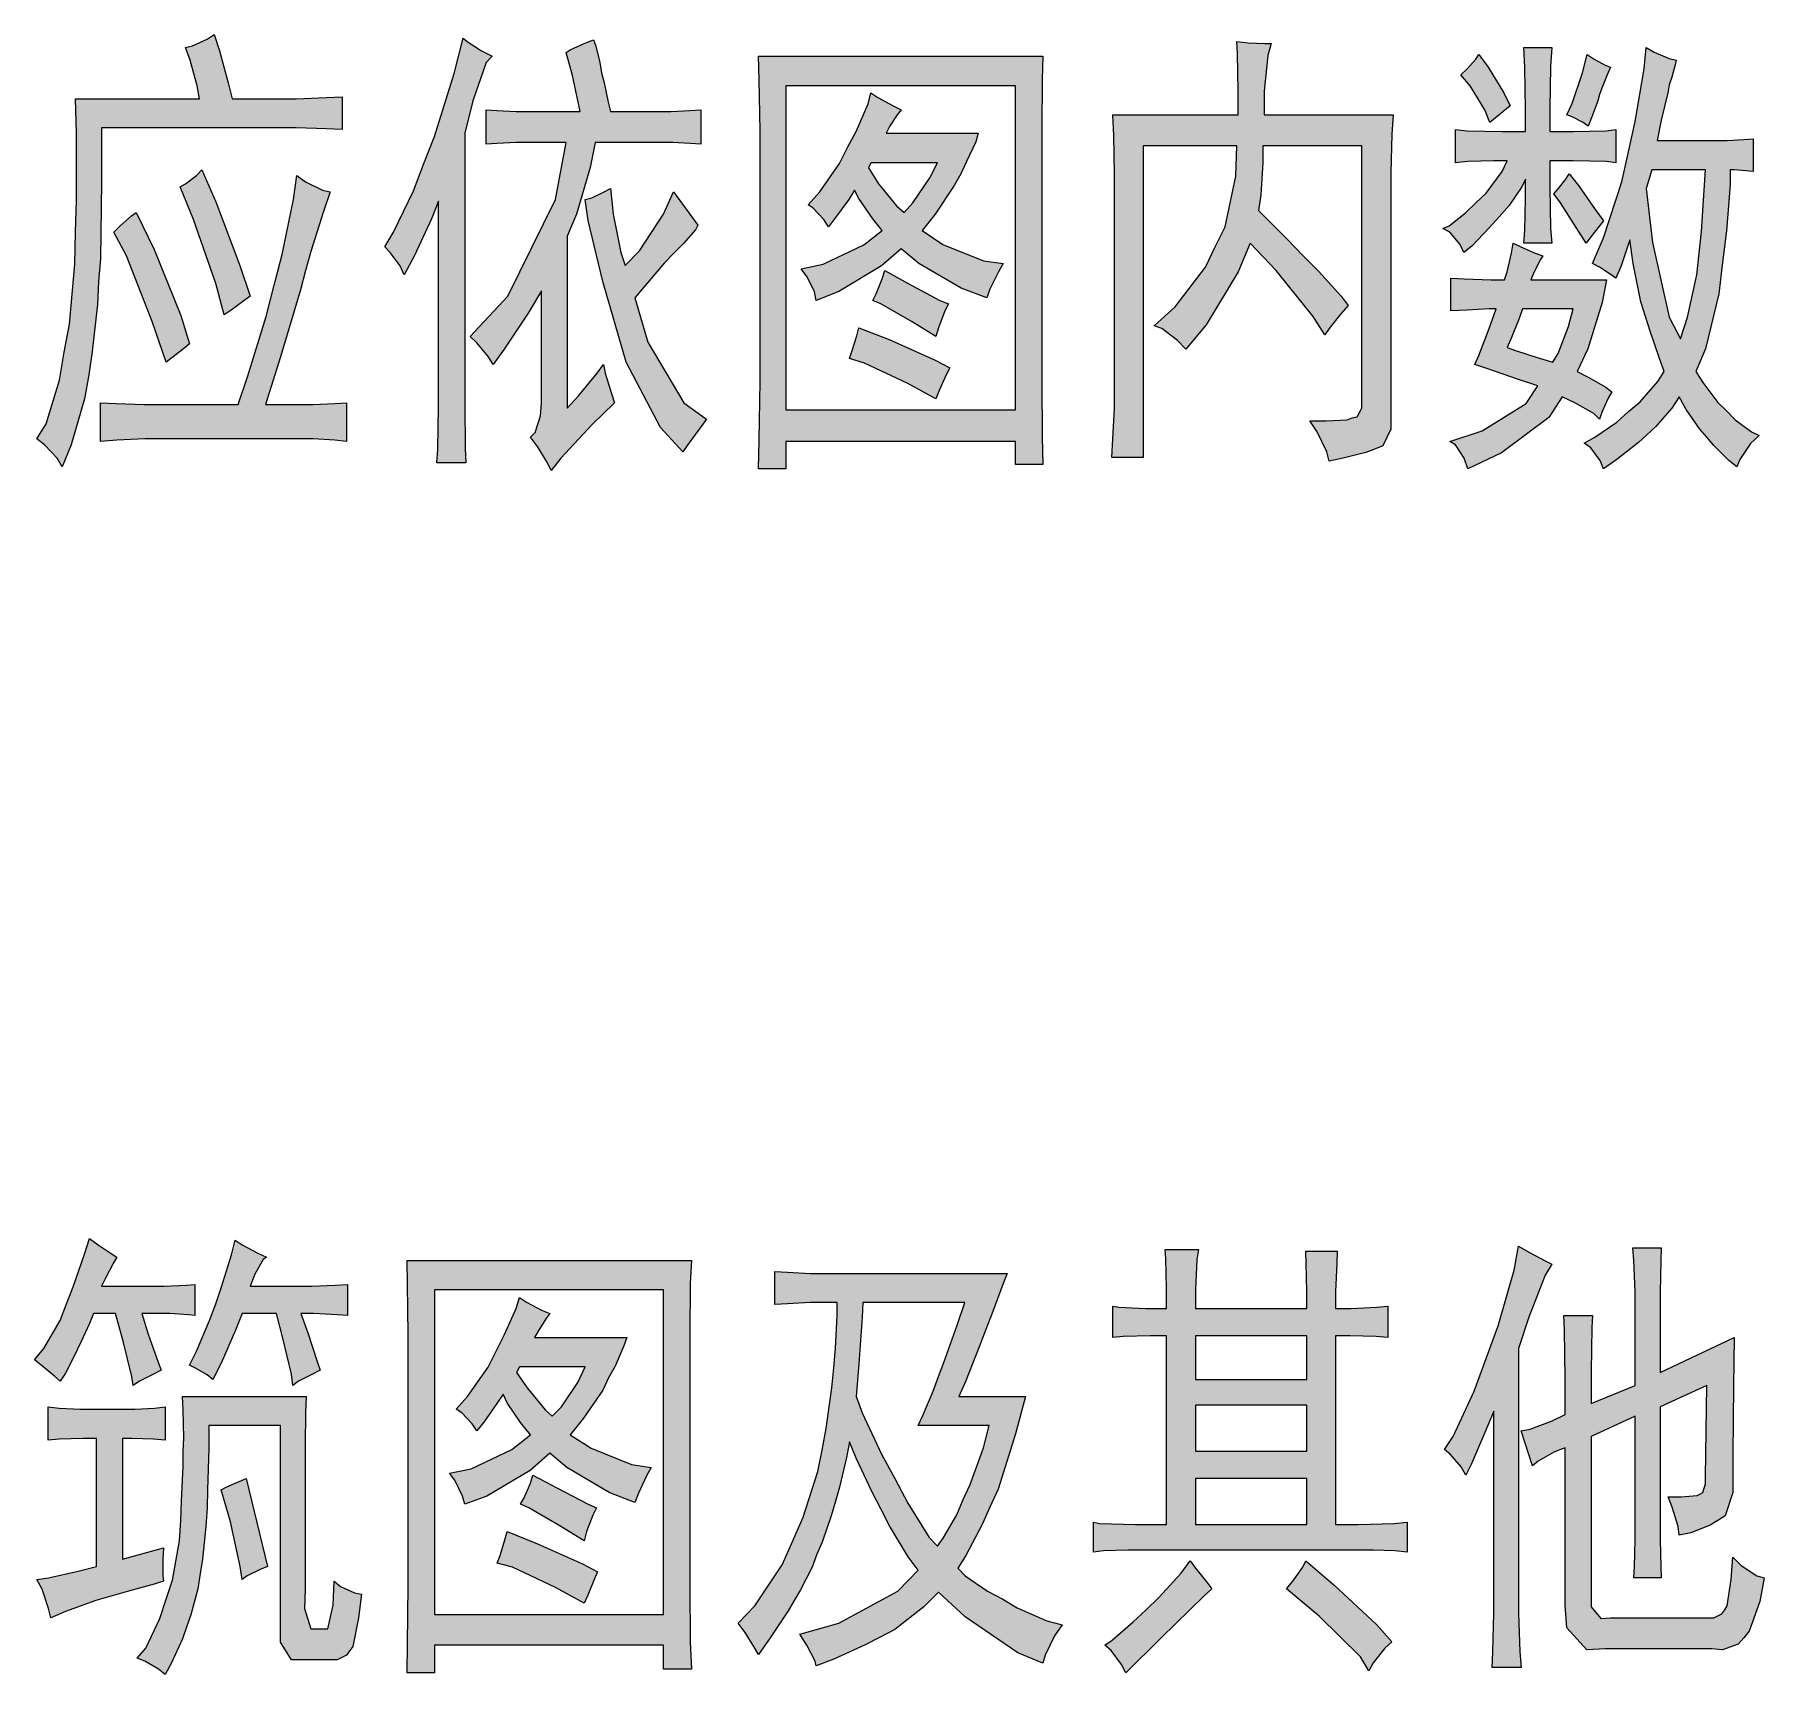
# Model space of a CAD drawing. Header units: millimetres. Extents: x 388 to 64525, y 87 to 607.
# Drawn here: x 64491.92 to 64502.55, y 470.01 to 480.09 of the extents above; entities that cross this region are included whole.
import ezdxf

# ---------------------------------------------------------------- set-up
doc = ezdxf.new("R2010")
doc.units = ezdxf.units.MM

msp = doc.modelspace()

# ---------------------------------------------------------------- hatches: boundary and pattern name
h = msp.add_hatch(color=0)
h.dxf.hatch_style = 2
h.paths.add_polyline_path([(64493.021, 480.093), (64493.053, 479.993), (64493.107, 479.796), (64493.132, 479.699), (64493.436, 479.699), (64493.526, 479.699), (64493.712, 479.706), (64493.809, 479.71), (64493.809, 479.509), (64493.712, 479.513), (64493.526, 479.52), (64493.436, 479.52), (64492.329, 479.52), (64492.329, 479.187), (64492.322, 478.714), (64492.311, 478.574), (64492.304, 478.434), (64492.272, 478.144), (64492.25, 478.001), (64492.225, 477.854), (64492.143, 477.571), (64492.086, 477.435), (64492.057, 477.488), (64491.978, 477.571), (64491.932, 477.607), (64491.989, 477.7), (64492.071, 477.968), (64492.1, 478.14), (64492.132, 478.312), (64492.165, 478.681), (64492.168, 478.878), (64492.175, 479.076), (64492.175, 479.488), (64492.168, 479.699), (64492.931, 479.699), (64492.917, 479.778), (64492.874, 479.935), (64492.845, 480.014), (64492.888, 480.025), (64492.978, 480.064)])
h = msp.add_hatch(color=0)
h.dxf.hatch_style = 2
h.paths.add_polyline_path([(64494.73, 479.961), (64494.694, 479.921), (64494.612, 479.685), (64494.562, 479.488), (64494.562, 478.001), (64494.562, 477.818), (64494.565, 477.549), (64494.569, 477.46), (64494.39, 477.46), (64494.397, 477.542), (64494.4, 477.807), (64494.4, 477.986), (64494.4, 479.068), (64494.357, 478.961), (64494.253, 478.735), (64494.189, 478.617), (64494.164, 478.671), (64494.103, 478.753), (64494.071, 478.789), (64494.124, 478.878), (64494.246, 479.133), (64494.311, 479.301), (64494.375, 479.466), (64494.497, 479.853), (64494.551, 480.072), (64494.576, 480.05), (64494.665, 479.993)])
h = msp.add_hatch(color=0)
h.dxf.hatch_style = 2
h.paths.add_polyline_path([(64495.353, 480.061), (64495.368, 480.021), (64495.393, 479.921), (64495.403, 479.857), (64495.418, 479.796), (64495.443, 479.677), (64495.457, 479.62), (64495.783, 479.62), (64495.83, 479.62), (64495.945, 479.627), (64496.013, 479.631), (64496.013, 479.42), (64495.948, 479.423), (64495.841, 479.43), (64495.794, 479.43), (64495.364, 479.43), (64495.332, 479.276), (64495.249, 478.99), (64495.192, 478.853), (64495.192, 477.796), (64495.264, 477.875), (64495.375, 478.011), (64495.414, 478.065), (64495.425, 478.011), (64495.461, 477.893), (64495.482, 477.829), (64495.346, 477.696), (64495.153, 477.488), (64495.092, 477.413), (64495.07, 477.46), (64495.009, 477.56), (64494.966, 477.617), (64494.995, 477.646), (64495.027, 477.75), (64495.034, 477.829), (64495.034, 478.517), (64494.952, 478.38), (64494.805, 478.158), (64494.737, 478.065), (64494.708, 478.112), (64494.637, 478.198), (64494.594, 478.237), (64494.827, 478.484), (64495.12, 479.079), (64495.185, 479.43), (64494.941, 479.43), (64494.88, 479.43), (64494.759, 479.423), (64494.694, 479.42), (64494.694, 479.631), (64494.759, 479.627), (64494.877, 479.62), (64494.931, 479.62), (64495.271, 479.62), (64495.264, 479.66), (64495.224, 479.842), (64495.185, 479.982), (64495.21, 480), (64495.296, 480.039)])
h = msp.add_hatch(color=0)
h.dxf.hatch_style = 2
h.paths.add_polyline_path([(64498.8, 478.302), (64498.929, 478.42), (64499.115, 478.664), (64499.176, 478.789), (64499.237, 478.911), (64499.302, 479.222), (64499.309, 479.409), (64498.732, 479.409), (64498.732, 477.492), (64498.539, 477.492), (64498.546, 477.607), (64498.556, 477.796), (64498.556, 477.875), (64498.556, 479.126), (64498.556, 479.237), (64498.553, 479.473), (64498.546, 479.599), (64499.316, 479.599), (64499.316, 479.749), (64499.312, 479.975), (64499.309, 480.05), (64499.377, 480.043), (64499.481, 480.039), (64499.52, 480.039), (64499.499, 479.964), (64499.477, 479.746), (64499.477, 479.599), (64500.269, 479.599), (64500.262, 479.48), (64500.255, 479.244), (64500.255, 479.126), (64500.255, 477.75), (64500.255, 477.667), (64500.205, 477.564), (64500.151, 477.542), (64500.101, 477.524), (64499.961, 477.488), (64499.875, 477.47), (64499.861, 477.528), (64499.803, 477.65), (64499.757, 477.718), (64499.857, 477.718), (64499.986, 477.725), (64500.018, 477.736), (64500.047, 477.743), (64500.076, 477.796), (64500.076, 477.843), (64500.076, 479.409), (64499.467, 479.409), (64499.467, 479.305), (64499.456, 479.108), (64499.441, 479.011), (64499.481, 478.972), (64499.617, 478.836), (64499.714, 478.735), (64499.811, 478.638), (64499.95, 478.484), (64499.993, 478.427), (64499.947, 478.377), (64499.875, 478.287), (64499.85, 478.248), (64499.778, 478.359), (64499.549, 478.642), (64499.391, 478.81), (64499.316, 478.635), (64499.119, 478.309), (64498.994, 478.158), (64498.943, 478.212), (64498.847, 478.287)])
h = msp.add_hatch(color=0)
h.paths.add_polyline_path([(64498.116, 479.961), (64498.112, 479.817), (64498.109, 479.509), (64498.109, 479.341), (64498.109, 478.133), (64498.109, 477.961), (64498.112, 477.617), (64498.116, 477.449), (64497.947, 477.449), (64497.947, 477.592), (64496.536, 477.592), (64496.536, 477.424), (64496.367, 477.424), (64496.371, 477.599), (64496.378, 477.961), (64496.378, 478.144), (64496.378, 479.341), (64496.378, 479.502), (64496.371, 479.814), (64496.367, 479.961)])
h.paths.add_polyline_path([(64497.947, 477.786), (64497.947, 479.778), (64496.536, 479.778), (64496.536, 477.786)])
h = msp.add_hatch(color=0)
h.dxf.hatch_style = 2
h.paths.add_polyline_path([(64501.082, 479.498), (64501.082, 479.631), (64501.079, 479.892), (64501.072, 480.014), (64501.244, 480.014), (64501.237, 479.896), (64501.233, 479.638), (64501.233, 479.498), (64501.376, 479.498), (64501.581, 479.502), (64501.638, 479.509), (64501.638, 479.305), (64501.581, 479.312), (64501.376, 479.316), (64501.233, 479.316), (64501.233, 479.154), (64501.237, 478.9), (64501.244, 478.81), (64501.072, 478.81), (64501.079, 478.889), (64501.082, 479.086), (64501.082, 479.205), (64501.061, 479.158), (64500.982, 479.043), (64500.921, 478.972), (64500.86, 478.904), (64500.753, 478.793), (64500.703, 478.753), (64500.681, 478.803), (64500.617, 478.878), (64500.574, 478.9), (64500.613, 478.918), (64500.713, 478.997), (64500.778, 479.058), (64500.842, 479.119), (64500.939, 479.251), (64500.971, 479.316), (64500.889, 479.316), (64500.728, 479.312), (64500.653, 479.305), (64500.653, 479.509), (64500.724, 479.502), (64500.939, 479.498)])
h = msp.add_hatch(color=0)
h.dxf.hatch_style = 2
h.paths.add_polyline_path([(64500.796, 479.971), (64500.853, 479.892), (64500.95, 479.735), (64500.989, 479.656), (64500.864, 479.552), (64500.832, 479.631), (64500.742, 479.778), (64500.685, 479.846), (64500.724, 479.882), (64500.778, 479.943)])
h = msp.add_hatch(color=0)
h.dxf.hatch_style = 2
h.paths.add_polyline_path([(64501.606, 479.892), (64501.584, 479.846), (64501.552, 479.763), (64501.538, 479.724), (64501.527, 479.685), (64501.491, 479.588), (64501.469, 479.531), (64501.437, 479.552), (64501.369, 479.588), (64501.337, 479.599), (64501.369, 479.67), (64501.434, 479.857), (64501.462, 479.971), (64501.505, 479.943), (64501.577, 479.903)])
h = msp.add_hatch(color=0)
h.paths.add_polyline_path([(64502.01, 479.935), (64502.003, 479.907), (64501.982, 479.832), (64501.967, 479.785), (64501.957, 479.735), (64501.917, 479.566), (64501.892, 479.441), (64502.283, 479.441), (64502.322, 479.441), (64502.426, 479.448), (64502.483, 479.452), (64502.483, 479.251), (64502.437, 479.255), (64502.365, 479.262), (64502.34, 479.262), (64502.34, 479.172), (64502.319, 478.886), (64502.294, 478.692), (64502.272, 478.499), (64502.19, 478.162), (64502.129, 478.022), (64502.172, 477.954), (64502.265, 477.832), (64502.319, 477.779), (64502.372, 477.725), (64502.473, 477.65), (64502.519, 477.628), (64502.465, 477.578), (64502.401, 477.481), (64502.383, 477.435), (64502.333, 477.474), (64502.24, 477.567), (64502.197, 477.617), (64502.154, 477.667), (64502.071, 477.789), (64502.028, 477.865), (64501.982, 477.796), (64501.881, 477.682), (64501.828, 477.632), (64501.778, 477.585), (64501.645, 477.481), (64501.563, 477.424), (64501.541, 477.474), (64501.484, 477.553), (64501.444, 477.581), (64501.509, 477.617), (64501.645, 477.71), (64501.717, 477.775), (64501.788, 477.836), (64501.896, 477.961), (64501.935, 478.022), (64501.907, 478.101), (64501.849, 478.269), (64501.821, 478.359), (64501.792, 478.449), (64501.745, 478.685), (64501.724, 478.832), (64501.709, 478.789), (64501.67, 478.671), (64501.638, 478.595), (64501.609, 478.617), (64501.538, 478.664), (64501.495, 478.685), (64501.563, 478.843), (64501.674, 479.187), (64501.717, 479.373), (64501.756, 479.559), (64501.813, 479.882), (64501.824, 480.014), (64501.874, 479.986), (64501.967, 479.946)])
h.paths.add_polyline_path([(64501.824, 479.147), (64501.864, 478.814), (64501.967, 478.355), (64502.036, 478.223), (64502.079, 478.355), (64502.136, 478.617), (64502.15, 478.75), (64502.165, 478.882), (64502.182, 479.136), (64502.19, 479.262), (64501.86, 479.262)])
h = msp.add_hatch(color=0)
h.paths.add_polyline_path([(64497.245, 479.631), (64497.22, 479.599), (64497.173, 479.527), (64497.152, 479.488), (64497.718, 479.488), (64497.704, 479.434), (64497.646, 479.312), (64497.611, 479.237), (64497.571, 479.165), (64497.453, 478.99), (64497.374, 478.889), (64497.5, 478.803), (64497.75, 478.703), (64497.872, 478.685), (64497.843, 478.635), (64497.79, 478.527), (64497.772, 478.474), (64497.614, 478.535), (64497.353, 478.685), (64497.245, 478.775), (64497.123, 478.671), (64496.862, 478.513), (64496.722, 478.459), (64496.711, 478.513), (64496.665, 478.606), (64496.629, 478.653), (64496.765, 478.681), (64497.016, 478.8), (64497.127, 478.889), (64497.07, 478.961), (64496.984, 479.086), (64496.958, 479.136), (64496.923, 479.079), (64496.84, 478.968), (64496.797, 478.911), (64496.769, 478.957), (64496.704, 479.025), (64496.672, 479.047), (64496.744, 479.126), (64496.865, 479.301), (64496.916, 479.402), (64496.969, 479.498), (64497.041, 479.667), (64497.059, 479.735), (64497.102, 479.706), (64497.195, 479.656)])
h.paths.add_polyline_path([(64497.044, 479.273), (64497.105, 479.176), (64497.216, 479.04), (64497.263, 479), (64497.317, 479.058), (64497.421, 479.212), (64497.467, 479.305), (64497.059, 479.305)])
h = msp.add_hatch(color=0)
h.dxf.hatch_style = 2
h.paths.add_polyline_path([(64493.734, 479.126), (64493.691, 479), (64493.616, 478.76), (64493.583, 478.642), (64493.551, 478.524), (64493.429, 478.112), (64493.336, 477.818), (64493.573, 477.818), (64493.63, 477.818), (64493.763, 477.825), (64493.834, 477.829), (64493.834, 477.592), (64493.763, 477.599), (64493.63, 477.607), (64493.573, 477.607), (64492.666, 477.607), (64492.594, 477.607), (64492.422, 477.599), (64492.322, 477.592), (64492.322, 477.829), (64492.419, 477.825), (64492.591, 477.818), (64492.666, 477.818), (64493.168, 477.818), (64493.229, 477.994), (64493.34, 478.359), (64493.39, 478.552), (64493.44, 478.742), (64493.508, 479.079), (64493.53, 479.226), (64493.583, 479.187), (64493.687, 479.136)])
h = msp.add_hatch(color=0)
h.dxf.hatch_style = 2
h.paths.add_polyline_path([(64492.946, 479.262), (64493.032, 479.065), (64493.178, 478.674), (64493.243, 478.484), (64493.204, 478.456), (64493.125, 478.398), (64493.082, 478.37), (64493.032, 478.563), (64492.895, 478.957), (64492.813, 479.158), (64492.845, 479.176), (64492.913, 479.226)])
h = msp.add_hatch(color=0)
h.dxf.hatch_style = 2
h.paths.add_polyline_path([(64501.351, 479.237), (64501.409, 479.165), (64501.512, 479.018), (64501.563, 478.947), (64501.538, 478.918), (64501.484, 478.85), (64501.455, 478.81), (64501.394, 478.907), (64501.297, 479.058), (64501.258, 479.115), (64501.283, 479.144), (64501.33, 479.205)])
h = msp.add_hatch(color=0)
h.dxf.hatch_style = 2
h.paths.add_polyline_path([(64495.995, 478.921), (64495.98, 478.893), (64495.905, 478.807), (64495.848, 478.75), (64495.79, 478.689), (64495.672, 478.552), (64495.608, 478.474), (64495.687, 478.201), (64495.909, 477.829), (64496.048, 477.728), (64496.002, 477.667), (64495.93, 477.567), (64495.902, 477.528), (64495.765, 477.678), (64495.554, 478.079), (64495.482, 478.327), (64495.411, 478.574), (64495.321, 478.95), (64495.303, 479.079), (64495.343, 479.09), (64495.418, 479.126), (64495.457, 479.147), (64495.475, 478.99), (64495.522, 478.753), (64495.547, 478.674), (64495.636, 478.764), (64495.783, 478.99), (64495.844, 479.126)])
h = msp.add_hatch(color=0)
h.dxf.hatch_style = 2
h.paths.add_polyline_path([(64492.541, 479), (64492.652, 478.771), (64492.817, 478.366), (64492.87, 478.191), (64492.842, 478.169), (64492.77, 478.112), (64492.727, 478.079), (64492.641, 478.33), (64492.483, 478.732), (64492.405, 478.878), (64492.444, 478.918), (64492.512, 478.979)])
h = msp.add_hatch(color=0)
h.paths.add_polyline_path([(64501.19, 478.732), (64501.176, 478.71), (64501.136, 478.635), (64501.115, 478.585), (64501.581, 478.585), (64501.555, 478.445), (64501.466, 478.162), (64501.401, 478.022), (64501.469, 477.986), (64501.577, 477.925), (64501.613, 477.897), (64501.591, 477.857), (64501.555, 477.775), (64501.538, 477.728), (64501.502, 477.764), (64501.387, 477.829), (64501.308, 477.865), (64501.226, 477.739), (64500.936, 477.521), (64500.728, 477.424), (64500.706, 477.488), (64500.653, 477.571), (64500.617, 477.592), (64500.817, 477.657), (64501.086, 477.825), (64501.158, 477.933), (64501.039, 477.972), (64500.846, 478.04), (64500.771, 478.065), (64500.796, 478.119), (64500.86, 478.287), (64500.903, 478.406), (64500.86, 478.406), (64500.724, 478.398), (64500.624, 478.395), (64500.624, 478.595), (64500.706, 478.592), (64500.871, 478.585), (64500.953, 478.585), (64500.971, 478.635), (64500.996, 478.75), (64501.007, 478.81), (64501.054, 478.789), (64501.143, 478.75)])
h.paths.add_polyline_path([(64500.971, 478.169), (64501.022, 478.151), (64501.161, 478.105), (64501.251, 478.079), (64501.283, 478.133), (64501.348, 478.298), (64501.376, 478.406), (64501.065, 478.406), (64501.043, 478.348), (64500.996, 478.23)])
h = msp.add_hatch(color=0)
h.dxf.hatch_style = 2
h.paths.add_polyline_path([(64497.145, 478.642), (64497.288, 478.563), (64497.482, 478.459), (64497.535, 478.438), (64497.514, 478.395), (64497.474, 478.291), (64497.457, 478.237), (64497.313, 478.327), (64497.12, 478.438), (64497.07, 478.459), (64497.091, 478.499), (64497.127, 478.592)])
h = msp.add_hatch(color=0)
h.dxf.hatch_style = 2
h.paths.add_polyline_path([(64496.984, 478.291), (64497.17, 478.219), (64497.449, 478.094), (64497.543, 478.044), (64497.521, 478.001), (64497.478, 477.904), (64497.457, 477.854), (64497.285, 477.947), (64497.019, 478.072), (64496.926, 478.101), (64496.941, 478.144), (64496.973, 478.241)])
h = msp.add_hatch(color=0)
h.dxf.hatch_style = 2
h.paths.add_polyline_path([(64492.422, 472.576), (64492.401, 472.537), (64492.354, 472.447), (64492.329, 472.397), (64492.627, 472.397), (64492.713, 472.397), (64492.852, 472.404), (64492.903, 472.408), (64492.903, 472.218), (64492.863, 472.221), (64492.749, 472.229), (64492.677, 472.229), (64492.577, 472.229), (64492.616, 472.103), (64492.677, 471.931), (64492.695, 471.881), (64492.648, 471.856), (64492.562, 471.813), (64492.523, 471.788), (64492.516, 471.842), (64492.462, 472.06), (64492.415, 472.229), (64492.279, 472.229), (64492.254, 472.168), (64492.204, 472.057), (64492.182, 472.01), (64492.157, 471.96), (64492.107, 471.863), (64492.075, 471.813), (64492.039, 471.845), (64491.957, 471.913), (64491.917, 471.945), (64491.975, 472.014), (64492.075, 472.186), (64492.114, 472.289), (64492.154, 472.393), (64492.225, 472.594), (64492.254, 472.691), (64492.308, 472.651), (64492.394, 472.594)])
h = msp.add_hatch(color=0)
h.dxf.hatch_style = 2
h.paths.add_polyline_path([(64493.014, 471.824), (64492.978, 471.852), (64492.903, 471.895), (64492.87, 471.913), (64492.913, 471.999), (64492.992, 472.186), (64493.032, 472.289), (64493.067, 472.393), (64493.128, 472.59), (64493.15, 472.68), (64493.193, 472.651), (64493.29, 472.601), (64493.343, 472.576), (64493.322, 472.562), (64493.272, 472.472), (64493.243, 472.397), (64493.548, 472.397), (64493.619, 472.397), (64493.766, 472.404), (64493.841, 472.408), (64493.841, 472.218), (64493.777, 472.221), (64493.634, 472.229), (64493.555, 472.229), (64493.598, 472.11), (64493.655, 471.935), (64493.673, 471.881), (64493.626, 471.856), (64493.54, 471.813), (64493.505, 471.788), (64493.497, 471.856), (64493.444, 472.078), (64493.404, 472.229), (64493.193, 472.229), (64493.153, 472.128), (64493.064, 471.924)])
h = msp.add_hatch(color=0)
h.paths.add_polyline_path([(64499.914, 470.932), (64500.054, 470.932), (64500.276, 470.939), (64500.355, 470.946), (64500.355, 470.763), (64500.28, 470.77), (64500.147, 470.774), (64500.094, 470.774), (64498.732, 470.774), (64498.639, 470.774), (64498.488, 470.77), (64498.428, 470.763), (64498.428, 470.946), (64498.463, 470.939), (64498.685, 470.932), (64498.875, 470.932), (64498.875, 472.092), (64498.775, 472.092), (64498.61, 472.089), (64498.546, 472.082), (64498.546, 472.275), (64498.582, 472.268), (64498.746, 472.261), (64498.875, 472.261), (64498.875, 472.386), (64498.872, 472.565), (64498.868, 472.623), (64499.072, 472.623), (64499.062, 472.562), (64499.055, 472.379), (64499.055, 472.261), (64499.739, 472.261), (64499.739, 472.365), (64499.735, 472.537), (64499.732, 472.612), (64499.925, 472.612), (64499.922, 472.537), (64499.914, 472.365), (64499.914, 472.261), (64500.008, 472.261), (64500.169, 472.268), (64500.237, 472.275), (64500.237, 472.082), (64500.165, 472.089), (64500.004, 472.092), (64499.914, 472.092)])
h.paths.add_polyline_path([(64499.739, 470.932), (64499.739, 471.215), (64499.055, 471.215), (64499.055, 470.932)])
h.paths.add_polyline_path([(64499.739, 471.383), (64499.739, 471.666), (64499.055, 471.666), (64499.055, 471.383)])
h.paths.add_polyline_path([(64499.739, 471.824), (64499.739, 472.092), (64499.055, 472.092), (64499.055, 471.824)])
h = msp.add_hatch(color=0)
h.dxf.hatch_style = 2
h.paths.add_polyline_path([(64501.244, 472.533), (64501.204, 472.465), (64501.104, 472.207), (64501.039, 472.014), (64501.039, 470.527), (64501.039, 470.387), (64501.047, 470.15), (64501.057, 470.054), (64500.878, 470.054), (64500.882, 470.15), (64500.889, 470.387), (64500.889, 470.527), (64500.889, 471.63), (64500.832, 471.498), (64500.749, 471.301), (64500.717, 471.236), (64500.688, 471.286), (64500.62, 471.365), (64500.584, 471.394), (64500.638, 471.473), (64500.767, 471.752), (64500.842, 471.953), (64500.914, 472.153), (64501.014, 472.497), (64501.039, 472.644), (64501.108, 472.605), (64501.208, 472.551)])
h = msp.add_hatch(color=0)
h.dxf.hatch_style = 2
h.paths.add_polyline_path([(64501.326, 471.609), (64501.326, 471.827), (64501.323, 472.132), (64501.319, 472.218), (64501.495, 472.218), (64501.491, 472.143), (64501.487, 471.874), (64501.487, 471.677), (64501.756, 471.788), (64501.756, 472.25), (64501.756, 472.365), (64501.749, 472.555), (64501.742, 472.633), (64501.917, 472.633), (64501.914, 472.555), (64501.91, 472.358), (64501.91, 472.239), (64501.91, 471.867), (64502.365, 472.082), (64502.362, 471.784), (64502.358, 471.365), (64502.358, 471.247), (64502.358, 471.129), (64502.311, 470.985), (64502.265, 470.957), (64502.218, 470.928), (64502.1, 470.881), (64502.028, 470.867), (64502.021, 470.921), (64501.985, 471.039), (64501.96, 471.103), (64502.039, 471.103), (64502.139, 471.111), (64502.154, 471.118), (64502.172, 471.129), (64502.19, 471.182), (64502.19, 471.225), (64502.197, 471.788), (64501.91, 471.655), (64501.91, 470.932), (64501.91, 470.838), (64501.914, 470.674), (64501.917, 470.605), (64501.749, 470.605), (64501.752, 470.674), (64501.756, 470.838), (64501.756, 470.932), (64501.756, 471.598), (64501.487, 471.473), (64501.487, 470.505), (64501.487, 470.426), (64501.545, 470.355), (64501.606, 470.358), (64502.204, 470.358), (64502.24, 470.358), (64502.29, 470.383), (64502.308, 470.408), (64502.322, 470.433), (64502.347, 470.595), (64502.358, 470.731), (64502.408, 470.681), (64502.505, 470.616), (64502.551, 470.605), (64502.523, 470.459), (64502.458, 470.276), (64502.426, 470.236), (64502.39, 470.197), (64502.294, 470.161), (64502.229, 470.168), (64501.573, 470.168), (64501.459, 470.161), (64501.337, 470.297), (64501.326, 470.437), (64501.326, 471.404), (64501.262, 471.379), (64501.161, 471.322), (64501.125, 471.293), (64501.057, 471.508), (64501.111, 471.519), (64501.247, 471.569)])
h = msp.add_hatch(color=0)
h.paths.add_polyline_path([(64495.955, 472.555), (64495.948, 472.415), (64495.945, 472.103), (64495.945, 471.935), (64495.945, 470.731), (64495.945, 470.555), (64495.948, 470.211), (64495.955, 470.043), (64495.783, 470.043), (64495.783, 470.19), (64494.375, 470.19), (64494.375, 470.021), (64494.207, 470.021), (64494.21, 470.197), (64494.214, 470.555), (64494.214, 470.742), (64494.214, 471.935), (64494.214, 472.1), (64494.21, 472.408), (64494.207, 472.555)])
h.paths.add_polyline_path([(64495.783, 470.38), (64495.783, 472.375), (64494.375, 472.375), (64494.375, 470.38)])
h = msp.add_hatch(color=0)
h.paths.add_polyline_path([(64497.897, 472.476), (64497.872, 472.415), (64497.808, 472.243), (64497.765, 472.132), (64497.725, 472.024), (64497.643, 471.816), (64497.6, 471.72), (64498.008, 471.72), (64497.947, 471.49), (64497.84, 471.15), (64497.79, 471.039), (64497.743, 470.932), (64497.643, 470.742), (64497.593, 470.663), (64497.639, 470.616), (64497.775, 470.523), (64497.869, 470.473), (64497.958, 470.419), (64498.141, 470.34), (64498.234, 470.315), (64498.187, 470.247), (64498.13, 470.129), (64498.116, 470.079), (64497.962, 470.143), (64497.639, 470.365), (64497.474, 470.516), (64497.385, 470.426), (64497.206, 470.287), (64497.116, 470.24), (64497.023, 470.193), (64496.83, 470.104), (64496.722, 470.064), (64496.715, 470.093), (64496.665, 470.19), (64496.622, 470.258), (64496.862, 470.326), (64497.224, 470.523), (64497.349, 470.652), (64497.288, 470.734), (64497.173, 470.924), (64497.12, 471.028), (64497.066, 471.132), (64496.969, 471.34), (64496.926, 471.44), (64496.908, 471.344), (64496.865, 471.161), (64496.84, 471.075), (64496.815, 470.985), (64496.758, 470.824), (64496.726, 470.749), (64496.697, 470.67), (64496.625, 470.53), (64496.586, 470.466), (64496.55, 470.401), (64496.439, 470.236), (64496.367, 470.133), (64496.346, 470.172), (64496.285, 470.269), (64496.242, 470.326), (64496.346, 470.433), (64496.514, 470.684), (64496.579, 470.831), (64496.643, 470.978), (64496.733, 471.258), (64496.758, 471.39), (64496.783, 471.523), (64496.819, 471.773), (64496.83, 471.895), (64496.84, 472.017), (64496.851, 472.218), (64496.851, 472.297), (64496.747, 472.297), (64496.686, 472.297), (64496.546, 472.289), (64496.468, 472.286), (64496.468, 472.487), (64496.546, 472.483), (64496.686, 472.476), (64496.747, 472.476)])
h.paths.add_polyline_path([(64496.969, 471.72), (64497.005, 471.619), (64497.123, 471.365), (64497.206, 471.215), (64497.285, 471.064), (64497.417, 470.853), (64497.467, 470.799), (64497.503, 470.849), (64497.586, 470.992), (64497.625, 471.086), (64497.668, 471.179), (64497.75, 471.404), (64497.786, 471.541), (64497.349, 471.541), (64497.378, 471.602), (64497.442, 471.752), (64497.474, 471.842), (64497.507, 471.928), (64497.589, 472.157), (64497.636, 472.297), (64497.009, 472.297), (64497.005, 472.207), (64496.984, 471.92)])
h = msp.add_hatch(color=0)
h.paths.add_polyline_path([(64495.085, 472.229), (64495.06, 472.196), (64495.013, 472.121), (64494.991, 472.082), (64495.558, 472.082), (64495.54, 472.031), (64495.486, 471.906), (64495.446, 471.834), (64495.411, 471.759), (64495.292, 471.587), (64495.21, 471.483), (64495.339, 471.401), (64495.586, 471.301), (64495.708, 471.283), (64495.679, 471.232), (64495.629, 471.125), (64495.608, 471.068), (64495.45, 471.129), (64495.189, 471.283), (64495.085, 471.372), (64494.963, 471.265), (64494.698, 471.107), (64494.562, 471.057), (64494.547, 471.107), (64494.501, 471.204), (64494.468, 471.247), (64494.601, 471.275), (64494.852, 471.394), (64494.966, 471.483), (64494.905, 471.559), (64494.823, 471.68), (64494.798, 471.734), (64494.759, 471.677), (64494.68, 471.562), (64494.637, 471.508), (64494.608, 471.551), (64494.544, 471.619), (64494.508, 471.641), (64494.579, 471.72), (64494.705, 471.899), (64494.755, 471.999), (64494.805, 472.096), (64494.877, 472.261), (64494.898, 472.329), (64494.941, 472.3), (64495.034, 472.25)])
h.paths.add_polyline_path([(64494.88, 471.867), (64494.945, 471.773), (64495.056, 471.637), (64495.099, 471.598), (64495.156, 471.655), (64495.257, 471.806), (64495.303, 471.902), (64494.898, 471.902)])
h = msp.add_hatch(color=0)
h.dxf.hatch_style = 2
h.paths.add_polyline_path([(64492.473, 471.641), (64492.534, 471.641), (64492.655, 471.648), (64492.72, 471.655), (64492.72, 471.451), (64492.648, 471.458), (64492.516, 471.462), (64492.458, 471.462), (64492.458, 470.72), (64492.709, 470.788), (64492.706, 470.72), (64492.706, 470.616), (64492.709, 470.584), (64492.652, 470.566), (64492.494, 470.523), (64492.394, 470.494), (64492.293, 470.466), (64492.107, 470.398), (64492.018, 470.358), (64492.003, 470.416), (64491.964, 470.534), (64491.932, 470.595), (64492.003, 470.605), (64492.186, 470.645), (64492.297, 470.674), (64492.297, 471.462), (64492.215, 471.462), (64492.068, 471.458), (64492, 471.451), (64492, 471.655), (64492.068, 471.648), (64492.2, 471.641), (64492.261, 471.641)])
h = msp.add_hatch(color=0)
h.dxf.hatch_style = 2
h.paths.add_polyline_path([(64493.587, 471.72), (64493.583, 471.619), (64493.58, 471.422), (64493.58, 471.326), (64493.58, 470.537), (64493.576, 470.416), (64493.616, 470.29), (64493.655, 470.29), (64493.691, 470.29), (64493.72, 470.29), (64493.752, 470.437), (64493.759, 470.584), (64493.798, 470.552), (64493.884, 470.512), (64493.927, 470.505), (64493.909, 470.358), (64493.874, 470.183), (64493.856, 470.158), (64493.834, 470.129), (64493.777, 470.1), (64493.741, 470.1), (64493.562, 470.1), (64493.497, 470.1), (64493.429, 470.208), (64493.429, 470.315), (64493.429, 471.541), (64492.989, 471.541), (64492.989, 471.401), (64492.981, 471.146), (64492.978, 471.035), (64492.971, 470.921), (64492.949, 470.72), (64492.935, 470.631), (64492.921, 470.537), (64492.878, 470.376), (64492.852, 470.301), (64492.827, 470.229), (64492.759, 470.082), (64492.72, 470.011), (64492.68, 470.043), (64492.594, 470.093), (64492.548, 470.111), (64492.602, 470.172), (64492.688, 470.355), (64492.727, 470.473), (64492.766, 470.591), (64492.809, 470.831), (64492.817, 470.957), (64492.82, 471.078), (64492.831, 471.29), (64492.831, 471.379), (64492.835, 471.465), (64492.831, 471.637), (64492.827, 471.72)])
h = msp.add_hatch(color=0)
h.dxf.hatch_style = 2
h.paths.add_polyline_path([(64493.35, 470.674), (64493.304, 470.656), (64493.225, 470.616), (64493.193, 470.595), (64493.182, 470.674), (64493.121, 470.949), (64493.064, 471.146), (64493.1, 471.164), (64493.175, 471.197), (64493.218, 471.215)])
h = msp.add_hatch(color=0)
h.dxf.hatch_style = 2
h.paths.add_polyline_path([(64494.981, 471.236), (64495.128, 471.157), (64495.321, 471.057), (64495.371, 471.035), (64495.35, 470.989), (64495.31, 470.889), (64495.296, 470.831), (64495.153, 470.921), (64494.956, 471.035), (64494.905, 471.057), (64494.927, 471.096), (64494.966, 471.186)])
h = msp.add_hatch(color=0)
h.dxf.hatch_style = 2
h.paths.add_polyline_path([(64494.823, 470.889), (64495.009, 470.813), (64495.285, 470.691), (64495.378, 470.641), (64495.357, 470.595), (64495.318, 470.498), (64495.296, 470.448), (64495.12, 470.545), (64494.855, 470.67), (64494.762, 470.695), (64494.78, 470.742), (64494.809, 470.838)])
h = msp.add_hatch(color=0)
h.dxf.hatch_style = 2
h.paths.add_polyline_path([(64498.496, 470.19), (64498.542, 470.222), (64498.671, 470.333), (64498.75, 470.408), (64498.829, 470.484), (64498.965, 470.634), (64499.022, 470.709), (64499.055, 470.663), (64499.123, 470.577), (64499.155, 470.537), (64499.108, 470.494), (64498.843, 470.236), (64498.625, 470.021), (64498.599, 470.072), (64498.535, 470.158)])
h = msp.add_hatch(color=0)
h.dxf.hatch_style = 2
h.paths.add_polyline_path([(64499.732, 470.709), (64499.904, 470.562), (64500.169, 470.315), (64500.262, 470.211), (64500.219, 470.172), (64500.147, 470.082), (64500.119, 470.032), (64500.069, 470.118), (64499.814, 470.369), (64499.613, 470.537), (64499.653, 470.584), (64499.714, 470.67)])

# ---------------------------------------------------------------- linework, layer by layer
at = {"color": 0, "lineweight": 0}
for points in [[(64493.021, 480.093), (64493.053, 479.993), (64493.107, 479.796), (64493.132, 479.699), (64493.436, 479.699), (64493.526, 479.699), (64493.712, 479.706), (64493.809, 479.71), (64493.809, 479.509), (64493.712, 479.513), (64493.526, 479.52), (64493.436, 479.52), (64492.329, 479.52), (64492.329, 479.187), (64492.322, 478.714), (64492.311, 478.574), (64492.304, 478.434), (64492.272, 478.144), (64492.25, 478.001), (64492.225, 477.854), (64492.143, 477.571), (64492.086, 477.435), (64492.057, 477.488), (64491.978, 477.571), (64491.932, 477.607), (64491.989, 477.7), (64492.071, 477.968), (64492.1, 478.14), (64492.132, 478.312), (64492.165, 478.681), (64492.168, 478.878), (64492.175, 479.076), (64492.175, 479.488), (64492.168, 479.699), (64492.931, 479.699), (64492.917, 479.778), (64492.874, 479.935), (64492.845, 480.014), (64492.888, 480.025), (64492.978, 480.064)], [(64494.73, 479.961), (64494.694, 479.921), (64494.612, 479.685), (64494.562, 479.488), (64494.562, 478.001), (64494.562, 477.818), (64494.565, 477.549), (64494.569, 477.46), (64494.39, 477.46), (64494.397, 477.542), (64494.4, 477.807), (64494.4, 477.986), (64494.4, 479.068), (64494.357, 478.961), (64494.253, 478.735), (64494.189, 478.617), (64494.164, 478.671), (64494.103, 478.753), (64494.071, 478.789), (64494.124, 478.878), (64494.246, 479.133), (64494.311, 479.301), (64494.375, 479.466), (64494.497, 479.853), (64494.551, 480.072), (64494.576, 480.05), (64494.665, 479.993)], [(64495.353, 480.061), (64495.368, 480.021), (64495.393, 479.921), (64495.403, 479.857), (64495.418, 479.796), (64495.443, 479.677), (64495.457, 479.62), (64495.783, 479.62), (64495.83, 479.62), (64495.945, 479.627), (64496.013, 479.631), (64496.013, 479.42), (64495.948, 479.423), (64495.841, 479.43), (64495.794, 479.43), (64495.364, 479.43), (64495.332, 479.276), (64495.249, 478.99), (64495.192, 478.853), (64495.192, 477.796), (64495.264, 477.875), (64495.375, 478.011), (64495.414, 478.065), (64495.425, 478.011), (64495.461, 477.893), (64495.482, 477.829), (64495.346, 477.696), (64495.153, 477.488), (64495.092, 477.413), (64495.07, 477.46), (64495.009, 477.56), (64494.966, 477.617), (64494.995, 477.646), (64495.027, 477.75), (64495.034, 477.829), (64495.034, 478.517), (64494.952, 478.38), (64494.805, 478.158), (64494.737, 478.065), (64494.708, 478.112), (64494.637, 478.198), (64494.594, 478.237), (64494.827, 478.484), (64495.12, 479.079), (64495.185, 479.43), (64494.941, 479.43), (64494.88, 479.43), (64494.759, 479.423), (64494.694, 479.42), (64494.694, 479.631), (64494.759, 479.627), (64494.877, 479.62), (64494.931, 479.62), (64495.271, 479.62), (64495.264, 479.66), (64495.224, 479.842), (64495.185, 479.982), (64495.21, 480), (64495.296, 480.039)], [(64498.8, 478.302), (64498.929, 478.42), (64499.115, 478.664), (64499.176, 478.789), (64499.237, 478.911), (64499.302, 479.222), (64499.309, 479.409), (64498.732, 479.409), (64498.732, 477.492), (64498.539, 477.492), (64498.546, 477.607), (64498.556, 477.796), (64498.556, 477.875), (64498.556, 479.126), (64498.556, 479.237), (64498.553, 479.473), (64498.546, 479.599), (64499.316, 479.599), (64499.316, 479.749), (64499.312, 479.975), (64499.309, 480.05), (64499.377, 480.043), (64499.481, 480.039), (64499.52, 480.039), (64499.499, 479.964), (64499.477, 479.746), (64499.477, 479.599), (64500.269, 479.599), (64500.262, 479.48), (64500.255, 479.244), (64500.255, 479.126), (64500.255, 477.75), (64500.255, 477.667), (64500.205, 477.564), (64500.151, 477.542), (64500.101, 477.524), (64499.961, 477.488), (64499.875, 477.47), (64499.861, 477.528), (64499.803, 477.65), (64499.757, 477.718), (64499.857, 477.718), (64499.986, 477.725), (64500.018, 477.736), (64500.047, 477.743), (64500.076, 477.796), (64500.076, 477.843), (64500.076, 479.409), (64499.467, 479.409), (64499.467, 479.305), (64499.456, 479.108), (64499.441, 479.011), (64499.481, 478.972), (64499.617, 478.836), (64499.714, 478.735), (64499.811, 478.638), (64499.95, 478.484), (64499.993, 478.427), (64499.947, 478.377), (64499.875, 478.287), (64499.85, 478.248), (64499.778, 478.359), (64499.549, 478.642), (64499.391, 478.81), (64499.316, 478.635), (64499.119, 478.309), (64498.994, 478.158), (64498.943, 478.212), (64498.847, 478.287)], [(64498.116, 479.961), (64498.112, 479.817), (64498.109, 479.509), (64498.109, 479.341), (64498.109, 478.133), (64498.109, 477.961), (64498.112, 477.617), (64498.116, 477.449), (64497.947, 477.449), (64497.947, 477.592), (64496.536, 477.592), (64496.536, 477.424), (64496.367, 477.424), (64496.371, 477.599), (64496.378, 477.961), (64496.378, 478.144), (64496.378, 479.341), (64496.378, 479.502), (64496.371, 479.814), (64496.367, 479.961)], [(64501.082, 479.498), (64501.082, 479.631), (64501.079, 479.892), (64501.072, 480.014), (64501.244, 480.014), (64501.237, 479.896), (64501.233, 479.638), (64501.233, 479.498), (64501.376, 479.498), (64501.581, 479.502), (64501.638, 479.509), (64501.638, 479.305), (64501.581, 479.312), (64501.376, 479.316), (64501.233, 479.316), (64501.233, 479.154), (64501.237, 478.9), (64501.244, 478.81), (64501.072, 478.81), (64501.079, 478.889), (64501.082, 479.086), (64501.082, 479.205), (64501.061, 479.158), (64500.982, 479.043), (64500.921, 478.972), (64500.86, 478.904), (64500.753, 478.793), (64500.703, 478.753), (64500.681, 478.803), (64500.617, 478.878), (64500.574, 478.9), (64500.613, 478.918), (64500.713, 478.997), (64500.778, 479.058), (64500.842, 479.119), (64500.939, 479.251), (64500.971, 479.316), (64500.889, 479.316), (64500.728, 479.312), (64500.653, 479.305), (64500.653, 479.509), (64500.724, 479.502), (64500.939, 479.498)], [(64500.796, 479.971), (64500.853, 479.892), (64500.95, 479.735), (64500.989, 479.656), (64500.864, 479.552), (64500.832, 479.631), (64500.742, 479.778), (64500.685, 479.846), (64500.724, 479.882), (64500.778, 479.943)], [(64501.606, 479.892), (64501.584, 479.846), (64501.552, 479.763), (64501.538, 479.724), (64501.527, 479.685), (64501.491, 479.588), (64501.469, 479.531), (64501.437, 479.552), (64501.369, 479.588), (64501.337, 479.599), (64501.369, 479.67), (64501.434, 479.857), (64501.462, 479.971), (64501.505, 479.943), (64501.577, 479.903)], [(64502.01, 479.935), (64502.003, 479.907), (64501.982, 479.832), (64501.967, 479.785), (64501.957, 479.735), (64501.917, 479.566), (64501.892, 479.441), (64502.283, 479.441), (64502.322, 479.441), (64502.426, 479.448), (64502.483, 479.452), (64502.483, 479.251), (64502.437, 479.255), (64502.365, 479.262), (64502.34, 479.262), (64502.34, 479.172), (64502.319, 478.886), (64502.294, 478.692), (64502.272, 478.499), (64502.19, 478.162), (64502.129, 478.022), (64502.172, 477.954), (64502.265, 477.832), (64502.319, 477.779), (64502.372, 477.725), (64502.473, 477.65), (64502.519, 477.628), (64502.465, 477.578), (64502.401, 477.481), (64502.383, 477.435), (64502.333, 477.474), (64502.24, 477.567), (64502.197, 477.617), (64502.154, 477.667), (64502.071, 477.789), (64502.028, 477.865), (64501.982, 477.796), (64501.881, 477.682), (64501.828, 477.632), (64501.778, 477.585), (64501.645, 477.481), (64501.563, 477.424), (64501.541, 477.474), (64501.484, 477.553), (64501.444, 477.581), (64501.509, 477.617), (64501.645, 477.71), (64501.717, 477.775), (64501.788, 477.836), (64501.896, 477.961), (64501.935, 478.022), (64501.907, 478.101), (64501.849, 478.269), (64501.821, 478.359), (64501.792, 478.449), (64501.745, 478.685), (64501.724, 478.832), (64501.709, 478.789), (64501.67, 478.671), (64501.638, 478.595), (64501.609, 478.617), (64501.538, 478.664), (64501.495, 478.685), (64501.563, 478.843), (64501.674, 479.187), (64501.717, 479.373), (64501.756, 479.559), (64501.813, 479.882), (64501.824, 480.014), (64501.874, 479.986), (64501.967, 479.946)], [(64497.947, 477.786), (64497.947, 479.778), (64496.536, 479.778), (64496.536, 477.786)], [(64497.245, 479.631), (64497.22, 479.599), (64497.173, 479.527), (64497.152, 479.488), (64497.718, 479.488), (64497.704, 479.434), (64497.646, 479.312), (64497.611, 479.237), (64497.571, 479.165), (64497.453, 478.99), (64497.374, 478.889), (64497.5, 478.803), (64497.75, 478.703), (64497.872, 478.685), (64497.843, 478.635), (64497.79, 478.527), (64497.772, 478.474), (64497.614, 478.535), (64497.353, 478.685), (64497.245, 478.775), (64497.123, 478.671), (64496.862, 478.513), (64496.722, 478.459), (64496.711, 478.513), (64496.665, 478.606), (64496.629, 478.653), (64496.765, 478.681), (64497.016, 478.8), (64497.127, 478.889), (64497.07, 478.961), (64496.984, 479.086), (64496.958, 479.136), (64496.923, 479.079), (64496.84, 478.968), (64496.797, 478.911), (64496.769, 478.957), (64496.704, 479.025), (64496.672, 479.047), (64496.744, 479.126), (64496.865, 479.301), (64496.916, 479.402), (64496.969, 479.498), (64497.041, 479.667), (64497.059, 479.735), (64497.102, 479.706), (64497.195, 479.656)], [(64497.044, 479.273), (64497.105, 479.176), (64497.216, 479.04), (64497.263, 479), (64497.317, 479.058), (64497.421, 479.212), (64497.467, 479.305), (64497.059, 479.305)], [(64493.734, 479.126), (64493.691, 479), (64493.616, 478.76), (64493.583, 478.642), (64493.551, 478.524), (64493.429, 478.112), (64493.336, 477.818), (64493.573, 477.818), (64493.63, 477.818), (64493.763, 477.825), (64493.834, 477.829), (64493.834, 477.592), (64493.763, 477.599), (64493.63, 477.607), (64493.573, 477.607), (64492.666, 477.607), (64492.594, 477.607), (64492.422, 477.599), (64492.322, 477.592), (64492.322, 477.829), (64492.419, 477.825), (64492.591, 477.818), (64492.666, 477.818), (64493.168, 477.818), (64493.229, 477.994), (64493.34, 478.359), (64493.39, 478.552), (64493.44, 478.742), (64493.508, 479.079), (64493.53, 479.226), (64493.583, 479.187), (64493.687, 479.136)], [(64492.946, 479.262), (64493.032, 479.065), (64493.178, 478.674), (64493.243, 478.484), (64493.204, 478.456), (64493.125, 478.398), (64493.082, 478.37), (64493.032, 478.563), (64492.895, 478.957), (64492.813, 479.158), (64492.845, 479.176), (64492.913, 479.226)], [(64501.351, 479.237), (64501.409, 479.165), (64501.512, 479.018), (64501.563, 478.947), (64501.538, 478.918), (64501.484, 478.85), (64501.455, 478.81), (64501.394, 478.907), (64501.297, 479.058), (64501.258, 479.115), (64501.283, 479.144), (64501.33, 479.205)], [(64501.824, 479.147), (64501.864, 478.814), (64501.967, 478.355), (64502.036, 478.223), (64502.079, 478.355), (64502.136, 478.617), (64502.15, 478.75), (64502.165, 478.882), (64502.182, 479.136), (64502.19, 479.262), (64501.86, 479.262)], [(64495.995, 478.921), (64495.98, 478.893), (64495.905, 478.807), (64495.848, 478.75), (64495.79, 478.689), (64495.672, 478.552), (64495.608, 478.474), (64495.687, 478.201), (64495.909, 477.829), (64496.048, 477.728), (64496.002, 477.667), (64495.93, 477.567), (64495.902, 477.528), (64495.765, 477.678), (64495.554, 478.079), (64495.482, 478.327), (64495.411, 478.574), (64495.321, 478.95), (64495.303, 479.079), (64495.343, 479.09), (64495.418, 479.126), (64495.457, 479.147), (64495.475, 478.99), (64495.522, 478.753), (64495.547, 478.674), (64495.636, 478.764), (64495.783, 478.99), (64495.844, 479.126)], [(64492.541, 479), (64492.652, 478.771), (64492.817, 478.366), (64492.87, 478.191), (64492.842, 478.169), (64492.77, 478.112), (64492.727, 478.079), (64492.641, 478.33), (64492.483, 478.732), (64492.405, 478.878), (64492.444, 478.918), (64492.512, 478.979)], [(64501.19, 478.732), (64501.176, 478.71), (64501.136, 478.635), (64501.115, 478.585), (64501.581, 478.585), (64501.555, 478.445), (64501.466, 478.162), (64501.401, 478.022), (64501.469, 477.986), (64501.577, 477.925), (64501.613, 477.897), (64501.591, 477.857), (64501.555, 477.775), (64501.538, 477.728), (64501.502, 477.764), (64501.387, 477.829), (64501.308, 477.865), (64501.226, 477.739), (64500.936, 477.521), (64500.728, 477.424), (64500.706, 477.488), (64500.653, 477.571), (64500.617, 477.592), (64500.817, 477.657), (64501.086, 477.825), (64501.158, 477.933), (64501.039, 477.972), (64500.846, 478.04), (64500.771, 478.065), (64500.796, 478.119), (64500.86, 478.287), (64500.903, 478.406), (64500.86, 478.406), (64500.724, 478.398), (64500.624, 478.395), (64500.624, 478.595), (64500.706, 478.592), (64500.871, 478.585), (64500.953, 478.585), (64500.971, 478.635), (64500.996, 478.75), (64501.007, 478.81), (64501.054, 478.789), (64501.143, 478.75)], [(64497.145, 478.642), (64497.288, 478.563), (64497.482, 478.459), (64497.535, 478.438), (64497.514, 478.395), (64497.474, 478.291), (64497.457, 478.237), (64497.313, 478.327), (64497.12, 478.438), (64497.07, 478.459), (64497.091, 478.499), (64497.127, 478.592)], [(64500.971, 478.169), (64501.022, 478.151), (64501.161, 478.105), (64501.251, 478.079), (64501.283, 478.133), (64501.348, 478.298), (64501.376, 478.406), (64501.065, 478.406), (64501.043, 478.348), (64500.996, 478.23)], [(64496.984, 478.291), (64497.17, 478.219), (64497.449, 478.094), (64497.543, 478.044), (64497.521, 478.001), (64497.478, 477.904), (64497.457, 477.854), (64497.285, 477.947), (64497.019, 478.072), (64496.926, 478.101), (64496.941, 478.144), (64496.973, 478.241)], [(64492.422, 472.576), (64492.401, 472.537), (64492.354, 472.447), (64492.329, 472.397), (64492.627, 472.397), (64492.713, 472.397), (64492.852, 472.404), (64492.903, 472.408), (64492.903, 472.218), (64492.863, 472.221), (64492.749, 472.229), (64492.677, 472.229), (64492.577, 472.229), (64492.616, 472.103), (64492.677, 471.931), (64492.695, 471.881), (64492.648, 471.856), (64492.562, 471.813), (64492.523, 471.788), (64492.516, 471.842), (64492.462, 472.06), (64492.415, 472.229), (64492.279, 472.229), (64492.254, 472.168), (64492.204, 472.057), (64492.182, 472.01), (64492.157, 471.96), (64492.107, 471.863), (64492.075, 471.813), (64492.039, 471.845), (64491.957, 471.913), (64491.917, 471.945), (64491.975, 472.014), (64492.075, 472.186), (64492.114, 472.289), (64492.154, 472.393), (64492.225, 472.594), (64492.254, 472.691), (64492.308, 472.651), (64492.394, 472.594)], [(64493.014, 471.824), (64492.978, 471.852), (64492.903, 471.895), (64492.87, 471.913), (64492.913, 471.999), (64492.992, 472.186), (64493.032, 472.289), (64493.067, 472.393), (64493.128, 472.59), (64493.15, 472.68), (64493.193, 472.651), (64493.29, 472.601), (64493.343, 472.576), (64493.322, 472.562), (64493.272, 472.472), (64493.243, 472.397), (64493.548, 472.397), (64493.619, 472.397), (64493.766, 472.404), (64493.841, 472.408), (64493.841, 472.218), (64493.777, 472.221), (64493.634, 472.229), (64493.555, 472.229), (64493.598, 472.11), (64493.655, 471.935), (64493.673, 471.881), (64493.626, 471.856), (64493.54, 471.813), (64493.505, 471.788), (64493.497, 471.856), (64493.444, 472.078), (64493.404, 472.229), (64493.193, 472.229), (64493.153, 472.128), (64493.064, 471.924)], [(64499.914, 470.932), (64500.054, 470.932), (64500.276, 470.939), (64500.355, 470.946), (64500.355, 470.763), (64500.28, 470.77), (64500.147, 470.774), (64500.094, 470.774), (64498.732, 470.774), (64498.639, 470.774), (64498.488, 470.77), (64498.428, 470.763), (64498.428, 470.946), (64498.463, 470.939), (64498.685, 470.932), (64498.875, 470.932), (64498.875, 472.092), (64498.775, 472.092), (64498.61, 472.089), (64498.546, 472.082), (64498.546, 472.275), (64498.582, 472.268), (64498.746, 472.261), (64498.875, 472.261), (64498.875, 472.386), (64498.872, 472.565), (64498.868, 472.623), (64499.072, 472.623), (64499.062, 472.562), (64499.055, 472.379), (64499.055, 472.261), (64499.739, 472.261), (64499.739, 472.365), (64499.735, 472.537), (64499.732, 472.612), (64499.925, 472.612), (64499.922, 472.537), (64499.914, 472.365), (64499.914, 472.261), (64500.008, 472.261), (64500.169, 472.268), (64500.237, 472.275), (64500.237, 472.082), (64500.165, 472.089), (64500.004, 472.092), (64499.914, 472.092)], [(64501.244, 472.533), (64501.204, 472.465), (64501.104, 472.207), (64501.039, 472.014), (64501.039, 470.527), (64501.039, 470.387), (64501.047, 470.15), (64501.057, 470.054), (64500.878, 470.054), (64500.882, 470.15), (64500.889, 470.387), (64500.889, 470.527), (64500.889, 471.63), (64500.832, 471.498), (64500.749, 471.301), (64500.717, 471.236), (64500.688, 471.286), (64500.62, 471.365), (64500.584, 471.394), (64500.638, 471.473), (64500.767, 471.752), (64500.842, 471.953), (64500.914, 472.153), (64501.014, 472.497), (64501.039, 472.644), (64501.108, 472.605), (64501.208, 472.551)], [(64501.326, 471.609), (64501.326, 471.827), (64501.323, 472.132), (64501.319, 472.218), (64501.495, 472.218), (64501.491, 472.143), (64501.487, 471.874), (64501.487, 471.677), (64501.756, 471.788), (64501.756, 472.25), (64501.756, 472.365), (64501.749, 472.555), (64501.742, 472.633), (64501.917, 472.633), (64501.914, 472.555), (64501.91, 472.358), (64501.91, 472.239), (64501.91, 471.867), (64502.365, 472.082), (64502.362, 471.784), (64502.358, 471.365), (64502.358, 471.247), (64502.358, 471.129), (64502.311, 470.985), (64502.265, 470.957), (64502.218, 470.928), (64502.1, 470.881), (64502.028, 470.867), (64502.021, 470.921), (64501.985, 471.039), (64501.96, 471.103), (64502.039, 471.103), (64502.139, 471.111), (64502.154, 471.118), (64502.172, 471.129), (64502.19, 471.182), (64502.19, 471.225), (64502.197, 471.788), (64501.91, 471.655), (64501.91, 470.932), (64501.91, 470.838), (64501.914, 470.674), (64501.917, 470.605), (64501.749, 470.605), (64501.752, 470.674), (64501.756, 470.838), (64501.756, 470.932), (64501.756, 471.598), (64501.487, 471.473), (64501.487, 470.505), (64501.487, 470.426), (64501.545, 470.355), (64501.606, 470.358), (64502.204, 470.358), (64502.24, 470.358), (64502.29, 470.383), (64502.308, 470.408), (64502.322, 470.433), (64502.347, 470.595), (64502.358, 470.731), (64502.408, 470.681), (64502.505, 470.616), (64502.551, 470.605), (64502.523, 470.459), (64502.458, 470.276), (64502.426, 470.236), (64502.39, 470.197), (64502.294, 470.161), (64502.229, 470.168), (64501.573, 470.168), (64501.459, 470.161), (64501.337, 470.297), (64501.326, 470.437), (64501.326, 471.404), (64501.262, 471.379), (64501.161, 471.322), (64501.125, 471.293), (64501.057, 471.508), (64501.111, 471.519), (64501.247, 471.569)], [(64495.955, 472.555), (64495.948, 472.415), (64495.945, 472.103), (64495.945, 471.935), (64495.945, 470.731), (64495.945, 470.555), (64495.948, 470.211), (64495.955, 470.043), (64495.783, 470.043), (64495.783, 470.19), (64494.375, 470.19), (64494.375, 470.021), (64494.207, 470.021), (64494.21, 470.197), (64494.214, 470.555), (64494.214, 470.742), (64494.214, 471.935), (64494.214, 472.1), (64494.21, 472.408), (64494.207, 472.555)], [(64497.897, 472.476), (64497.872, 472.415), (64497.808, 472.243), (64497.765, 472.132), (64497.725, 472.024), (64497.643, 471.816), (64497.6, 471.72), (64498.008, 471.72), (64497.947, 471.49), (64497.84, 471.15), (64497.79, 471.039), (64497.743, 470.932), (64497.643, 470.742), (64497.593, 470.663), (64497.639, 470.616), (64497.775, 470.523), (64497.869, 470.473), (64497.958, 470.419), (64498.141, 470.34), (64498.234, 470.315), (64498.187, 470.247), (64498.13, 470.129), (64498.116, 470.079), (64497.962, 470.143), (64497.639, 470.365), (64497.474, 470.516), (64497.385, 470.426), (64497.206, 470.287), (64497.116, 470.24), (64497.023, 470.193), (64496.83, 470.104), (64496.722, 470.064), (64496.715, 470.093), (64496.665, 470.19), (64496.622, 470.258), (64496.862, 470.326), (64497.224, 470.523), (64497.349, 470.652), (64497.288, 470.734), (64497.173, 470.924), (64497.12, 471.028), (64497.066, 471.132), (64496.969, 471.34), (64496.926, 471.44), (64496.908, 471.344), (64496.865, 471.161), (64496.84, 471.075), (64496.815, 470.985), (64496.758, 470.824), (64496.726, 470.749), (64496.697, 470.67), (64496.625, 470.53), (64496.586, 470.466), (64496.55, 470.401), (64496.439, 470.236), (64496.367, 470.133), (64496.346, 470.172), (64496.285, 470.269), (64496.242, 470.326), (64496.346, 470.433), (64496.514, 470.684), (64496.579, 470.831), (64496.643, 470.978), (64496.733, 471.258), (64496.758, 471.39), (64496.783, 471.523), (64496.819, 471.773), (64496.83, 471.895), (64496.84, 472.017), (64496.851, 472.218), (64496.851, 472.297), (64496.747, 472.297), (64496.686, 472.297), (64496.546, 472.289), (64496.468, 472.286), (64496.468, 472.487), (64496.546, 472.483), (64496.686, 472.476), (64496.747, 472.476)], [(64495.783, 470.38), (64495.783, 472.375), (64494.375, 472.375), (64494.375, 470.38)], [(64495.085, 472.229), (64495.06, 472.196), (64495.013, 472.121), (64494.991, 472.082), (64495.558, 472.082), (64495.54, 472.031), (64495.486, 471.906), (64495.446, 471.834), (64495.411, 471.759), (64495.292, 471.587), (64495.21, 471.483), (64495.339, 471.401), (64495.586, 471.301), (64495.708, 471.283), (64495.679, 471.232), (64495.629, 471.125), (64495.608, 471.068), (64495.45, 471.129), (64495.189, 471.283), (64495.085, 471.372), (64494.963, 471.265), (64494.698, 471.107), (64494.562, 471.057), (64494.547, 471.107), (64494.501, 471.204), (64494.468, 471.247), (64494.601, 471.275), (64494.852, 471.394), (64494.966, 471.483), (64494.905, 471.559), (64494.823, 471.68), (64494.798, 471.734), (64494.759, 471.677), (64494.68, 471.562), (64494.637, 471.508), (64494.608, 471.551), (64494.544, 471.619), (64494.508, 471.641), (64494.579, 471.72), (64494.705, 471.899), (64494.755, 471.999), (64494.805, 472.096), (64494.877, 472.261), (64494.898, 472.329), (64494.941, 472.3), (64495.034, 472.25)], [(64496.969, 471.72), (64497.005, 471.619), (64497.123, 471.365), (64497.206, 471.215), (64497.285, 471.064), (64497.417, 470.853), (64497.467, 470.799), (64497.503, 470.849), (64497.586, 470.992), (64497.625, 471.086), (64497.668, 471.179), (64497.75, 471.404), (64497.786, 471.541), (64497.349, 471.541), (64497.378, 471.602), (64497.442, 471.752), (64497.474, 471.842), (64497.507, 471.928), (64497.589, 472.157), (64497.636, 472.297), (64497.009, 472.297), (64497.005, 472.207), (64496.984, 471.92)], [(64499.739, 471.824), (64499.739, 472.092), (64499.055, 472.092), (64499.055, 471.824)], [(64494.88, 471.867), (64494.945, 471.773), (64495.056, 471.637), (64495.099, 471.598), (64495.156, 471.655), (64495.257, 471.806), (64495.303, 471.902), (64494.898, 471.902)], [(64492.473, 471.641), (64492.534, 471.641), (64492.655, 471.648), (64492.72, 471.655), (64492.72, 471.451), (64492.648, 471.458), (64492.516, 471.462), (64492.458, 471.462), (64492.458, 470.72), (64492.709, 470.788), (64492.706, 470.72), (64492.706, 470.616), (64492.709, 470.584), (64492.652, 470.566), (64492.494, 470.523), (64492.394, 470.494), (64492.293, 470.466), (64492.107, 470.398), (64492.018, 470.358), (64492.003, 470.416), (64491.964, 470.534), (64491.932, 470.595), (64492.003, 470.605), (64492.186, 470.645), (64492.297, 470.674), (64492.297, 471.462), (64492.215, 471.462), (64492.068, 471.458), (64492, 471.451), (64492, 471.655), (64492.068, 471.648), (64492.2, 471.641), (64492.261, 471.641)], [(64493.587, 471.72), (64493.583, 471.619), (64493.58, 471.422), (64493.58, 471.326), (64493.58, 470.537), (64493.576, 470.416), (64493.616, 470.29), (64493.655, 470.29), (64493.691, 470.29), (64493.72, 470.29), (64493.752, 470.437), (64493.759, 470.584), (64493.798, 470.552), (64493.884, 470.512), (64493.927, 470.505), (64493.909, 470.358), (64493.874, 470.183), (64493.856, 470.158), (64493.834, 470.129), (64493.777, 470.1), (64493.741, 470.1), (64493.562, 470.1), (64493.497, 470.1), (64493.429, 470.208), (64493.429, 470.315), (64493.429, 471.541), (64492.989, 471.541), (64492.989, 471.401), (64492.981, 471.146), (64492.978, 471.035), (64492.971, 470.921), (64492.949, 470.72), (64492.935, 470.631), (64492.921, 470.537), (64492.878, 470.376), (64492.852, 470.301), (64492.827, 470.229), (64492.759, 470.082), (64492.72, 470.011), (64492.68, 470.043), (64492.594, 470.093), (64492.548, 470.111), (64492.602, 470.172), (64492.688, 470.355), (64492.727, 470.473), (64492.766, 470.591), (64492.809, 470.831), (64492.817, 470.957), (64492.82, 471.078), (64492.831, 471.29), (64492.831, 471.379), (64492.835, 471.465), (64492.831, 471.637), (64492.827, 471.72)], [(64499.739, 471.383), (64499.739, 471.666), (64499.055, 471.666), (64499.055, 471.383)], [(64493.35, 470.674), (64493.304, 470.656), (64493.225, 470.616), (64493.193, 470.595), (64493.182, 470.674), (64493.121, 470.949), (64493.064, 471.146), (64493.1, 471.164), (64493.175, 471.197), (64493.218, 471.215)], [(64494.981, 471.236), (64495.128, 471.157), (64495.321, 471.057), (64495.371, 471.035), (64495.35, 470.989), (64495.31, 470.889), (64495.296, 470.831), (64495.153, 470.921), (64494.956, 471.035), (64494.905, 471.057), (64494.927, 471.096), (64494.966, 471.186)], [(64499.739, 470.932), (64499.739, 471.215), (64499.055, 471.215), (64499.055, 470.932)], [(64494.823, 470.889), (64495.009, 470.813), (64495.285, 470.691), (64495.378, 470.641), (64495.357, 470.595), (64495.318, 470.498), (64495.296, 470.448), (64495.12, 470.545), (64494.855, 470.67), (64494.762, 470.695), (64494.78, 470.742), (64494.809, 470.838)], [(64498.496, 470.19), (64498.542, 470.222), (64498.671, 470.333), (64498.75, 470.408), (64498.829, 470.484), (64498.965, 470.634), (64499.022, 470.709), (64499.055, 470.663), (64499.123, 470.577), (64499.155, 470.537), (64499.108, 470.494), (64498.843, 470.236), (64498.625, 470.021), (64498.599, 470.072), (64498.535, 470.158)], [(64499.732, 470.709), (64499.904, 470.562), (64500.169, 470.315), (64500.262, 470.211), (64500.219, 470.172), (64500.147, 470.082), (64500.119, 470.032), (64500.069, 470.118), (64499.814, 470.369), (64499.613, 470.537), (64499.653, 470.584), (64499.714, 470.67)]]:
    msp.add_lwpolyline(points, close=True, dxfattribs=at)

doc.saveas('drawing.dxf')
